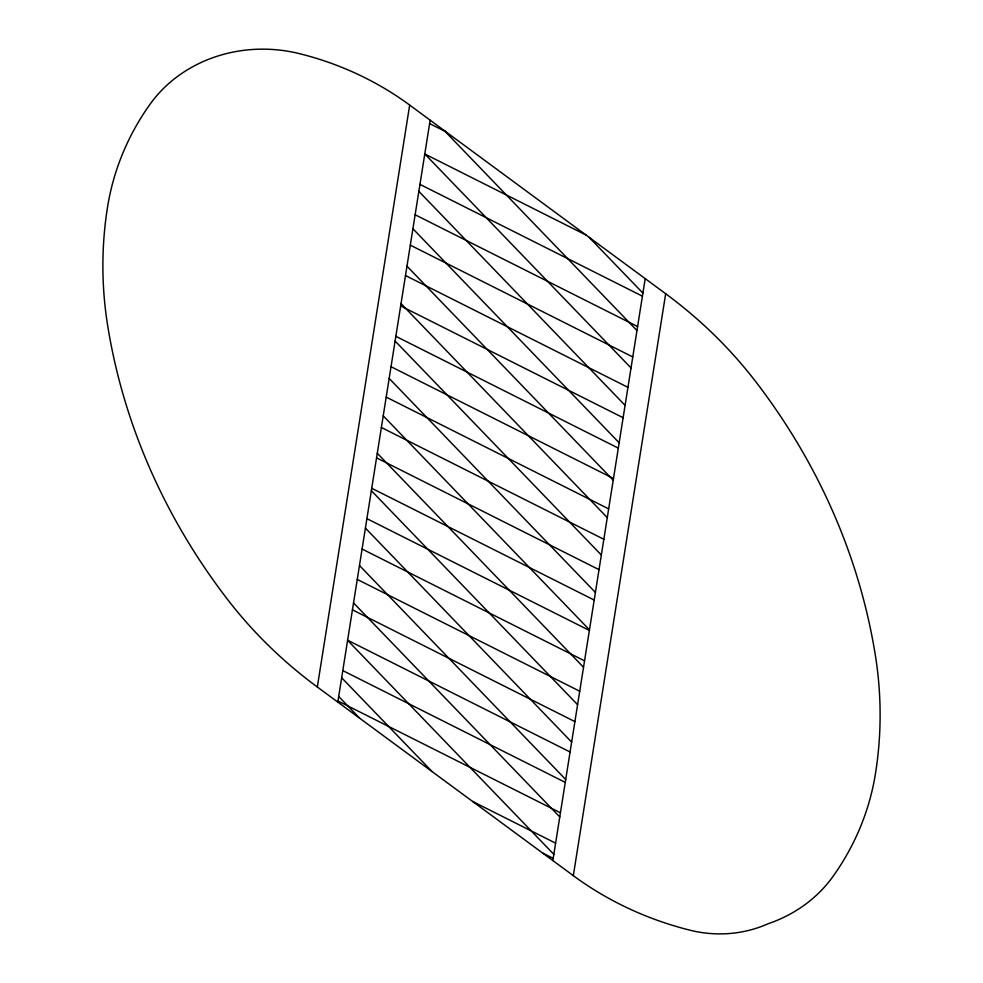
<?xml version="1.0" encoding="UTF-8"?>
<svg xmlns="http://www.w3.org/2000/svg" width="983" height="983" viewBox="0 0 983 983"><rect width="100%" height="100%" fill="white"/><g stroke="black" fill="none" stroke-linecap="round" stroke-linejoin="round"><path stroke-width="1.47" d="M317.325 687.006L409.678 105.083A291.423 263.247 7.8 0 0 299.397 53.635A138.198 124.841 7.8 0 0 150.104 104.173A291.423 263.247 7.8 0 0 107.491 207.388A456.419 412.295 7.8 0 0 107.774 326.282A689.513 622.866 7.8 0 0 226.913 598.622A456.419 412.295 7.8 0 0 317.325 687.006L573.322 875.656A309.436 279.528 7.8 0 0 690.422 930.299A110.956 100.229 7.8 0 0 767.87 923.836A138.198 124.841 7.8 0 0 832.896 876.566A291.423 263.247 7.8 0 0 875.509 773.351A456.419 412.295 7.8 0 0 875.226 654.469A689.513 622.866 7.8 0 0 756.087 382.117A456.419 412.295 7.8 0 0 665.675 293.733L409.678 105.083M337.796 702.095L430.149 120.172M552.851 860.567L645.204 278.644M573.322 875.656L665.675 293.733M429.608 123.6L445.963 131.82M424.791 153.999L585.942 234.974M419.962 184.386L642.415 296.166M415.145 214.773L637.598 326.553M410.316 245.16L632.769 356.94M405.5 275.547L627.953 387.339M400.671 305.934L623.124 417.726M395.854 336.321L618.307 448.113M391.025 366.72L613.478 478.5M386.208 397.107L608.661 508.887M381.379 427.494L603.832 539.274M376.563 457.881L599.016 569.661M371.734 488.268L594.187 600.048M366.917 518.655L589.37 630.447M362.088 549.042L584.541 660.834M357.271 579.429L579.724 691.221M352.442 609.829L574.895 721.608M347.626 640.216L570.079 751.995M342.797 670.603L565.25 782.382M337.98 700.99L560.433 812.769M472.663 801.477L555.604 843.156M542.653 853.06L553.196 858.356M589.149 237.345L642.907 293.118M444.291 130.592L636.959 330.534M424.791 153.938L631.025 367.949M418.856 191.353L625.09 405.365M412.921 228.769L619.155 442.78M406.987 266.184L613.208 480.196M401.039 303.6L607.273 517.611M395.105 341.015L601.338 555.026M389.17 378.43L595.403 592.442M383.235 415.846L589.456 629.857M377.288 453.261L583.521 667.273M371.353 490.677L577.586 704.688M365.418 528.092L571.651 742.104M359.483 565.508L565.704 779.519M353.536 602.923L559.769 816.934M347.601 640.338L553.834 854.35M341.666 677.742L432.078 771.569M338.693 696.455L359.655 718.204"/></g></svg>
